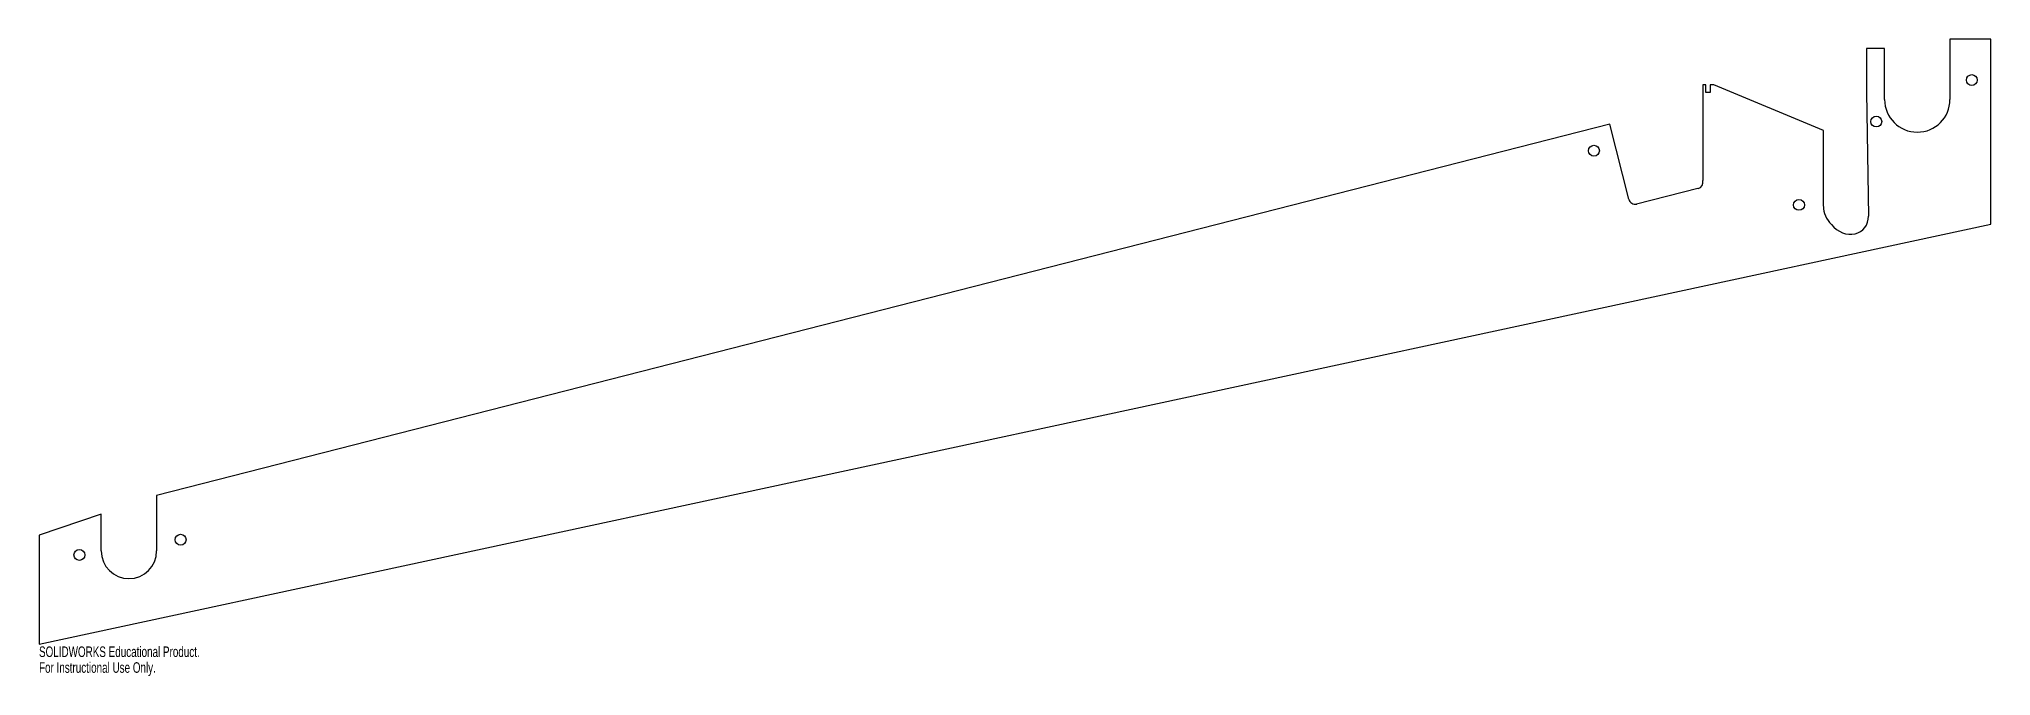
# Model space of a CAD drawing. Header units: millimetres. Extents: x -1306 to -411, y -231 to 61.
import ezdxf

# ---------------------------------------------------------------- set-up
doc = ezdxf.new("R2010")
doc.units = ezdxf.units.MM
doc.styles.add('SLDTEXTSTYLE0', font='TXT', dxfattribs={"width": 0.7})

msp = doc.modelspace()

# ---------------------------------------------------------------- linework, layer by layer
at = {"color": 7, "linetype": 'Continuous', "lineweight": 25}
for p, q in [((-460.22, 56.44), (-468.54, 56.44)), ((-468.54, 56.44), (-468.54, 36.2)), ((-460.22, 33.06), (-460.22, 56.44)), ((-411.44, 60.78), (-430.22, 60.78)), ((-430.22, 60.78), (-430.22, 33.06)), ((-411.44, -24.22), (-411.44, 60.78)), ((-542.22, 39.84), (-543.6, 39.84)), ((-543.6, 39.84), (-543.6, -4.17)), ((-542.22, 36.2), (-542.22, 39.84)), ((-540.22, 36.2), (-542.22, 36.2)), ((-538.48, 39.84), (-540.22, 39.84)), ((-540.22, 39.84), (-540.22, 36.2)), ((-488.26, 18.78), (-538.48, 39.84)), ((-468.54, 36.2), (-467.65, -20.44)), ((-586.23, 21.72), (-1252.52, -148.67)), ((-577.53, -12.74), (-586.23, 21.72)), ((-488.26, -15.97), (-488.26, 18.78)), ((-545.77, -7.81), (-573.89, -14.91)), ((-1306.44, -216.87), (-411.44, -24.22)), ((-1252.52, -148.67), (-1252.52, -174.06)), ((-1277.92, -157.24), (-1306.44, -166.87)), ((-1277.92, -174.06), (-1277.92, -157.24)), ((-1306.44, -166.87), (-1306.44, -216.87))]:
    msp.add_line(p, q, dxfattribs=at)
for centre in [(-420.22, 41.97), (-464.04, 22.92), (-593.47, 9.54), (-499.46, -15.31), (-1241.52, -168.92), (-1287.92, -175.9)]:
    msp.add_circle(centre, 2.5, dxfattribs=at)
for centre, radius, start, end in [((-445.22, 33.06), 15, 180, 0), ((-546.5, -4.9), 3, 284.17511, 14.17511), ((-574.62, -12), 3, 194.17511, 284.17511), ((-1265.22, -174.06), 12.7, 180, 0)]:
    msp.add_arc(centre, radius, start, end, dxfattribs=at)
for centre, start_param, end_param in [((-478.4, -17.79), 0.742493, 1.632446), ((-477.51, -18.78), 1.509147, 3.899934)]:
    msp.add_ellipse(centre, major_axis=(-7.27, 8.01), ratio=0.832186, start_param=start_param, end_param=end_param, dxfattribs=at)

# ---------------------------------------------------------------- texts
at = {"color": 7, "linetype": 'Continuous', "char_height": 4.8336, "attachment_point": 1, "style": 'SLDTEXTSTYLE0'}
for s, insert in [('SOLIDWORKS Educational Product.', (-1306.44, -217.89)), ('For Instructional Use Only.', (-1306.44, -225.14))]:
    msp.add_mtext(s, dxfattribs=dict(at, insert=insert))

doc.saveas('drawing.dxf')
